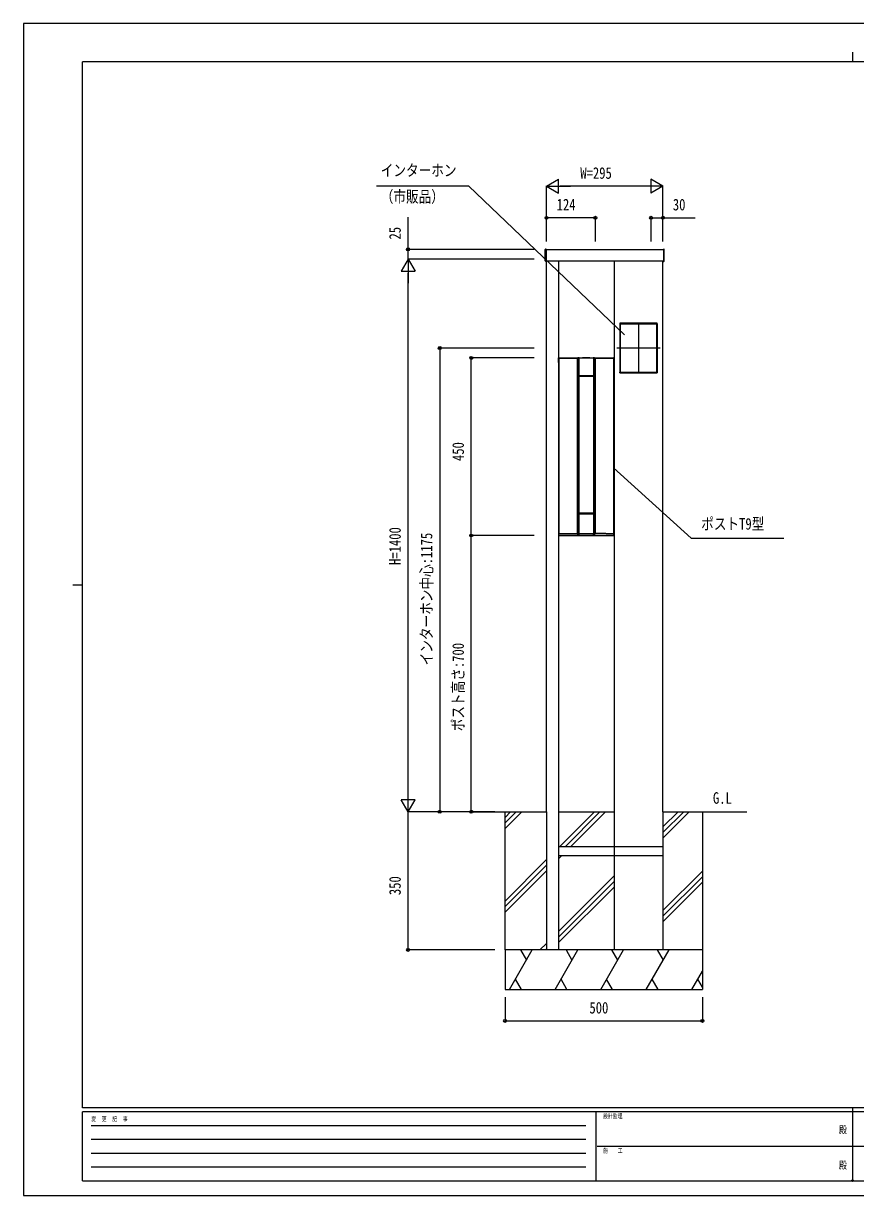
# Model space of a CAD drawing. Units: millimetres, scale not verified. Extents: x -2102 to 2103, y -1485 to 1485.
# Drawn here: x -2102 to 5, y -1485 to 1485 of the extents above; entities that cross this region are included whole.
import ezdxf
from ezdxf.enums import TextEntityAlignment as Align

# ---------------------------------------------------------------- set-up
doc = ezdxf.new("R2010")
doc.units = ezdxf.units.MM
doc.header["$LTSCALE"] = 8
doc.header["$PDMODE"] = 32
doc.header["$PDSIZE"] = 4
for name, color, linetype in [('0-1_USER1', 3, 'Continuous'), ('0-3_YKK_13', 4, 'Continuous'), ('0-4_YKK_A1', 4, 'Continuous'), ('0-5_YKK_D', 6, 'Continuous'), ('0-6_YKK_ZWAK', 7, 'Continuous')]:
    doc.layers.add(name, color=color, linetype=linetype)
doc.styles.add('ＭＳ ゴシック', font='')
doc.styles.get('ＭＳ ゴシック').set_extended_font_data('MS Gothic')

msp = doc.modelspace()

# ---------------------------------------------------------------- linework, layer by layer
at = {"layer": '0-3_YKK_13'}
for p, q in [((-780.39, 910.992), (-780.39, 911.937)), ((-780.39, 910.494), (-780.39, 910.992)), ((-780.39, 883.063), (-780.39, 910.494)), ((-778.39, 913), (-779.451, 912.935)), ((-778.39, 913), (-778.39, 912.053)), ((-778.39, 912.053), (-778.39, 910.556)), ((-778.39, 910.556), (-778.39, 882.799)), ((-481.39, 913), (-480.329, 912.935)), ((-481.39, 913), (-481.39, 912.053)), ((-481.39, 912.053), (-481.39, 910.556)), ((-481.39, 910.556), (-481.39, 882.799)), ((-479.39, 910.992), (-479.39, 911.937)), ((-479.39, 910.494), (-479.39, 910.992)), ((-479.39, 883.063), (-479.39, 910.494)), ((-778.39, 882), (-779.451, 882.065)), ((-778.39, 882.799), (-778.39, 882)), ((-481.39, 882.799), (-481.39, 882)), ((-481.39, 882), (-480.329, 882.065)), ((-746.96, 636.57), (-746.96, 188.43)), ((-746.619, 637.3), (-746.89, 637.3)), ((-746.89, 625.5), (-746.89, 637.3)), ((-746.89, 623.7), (-746.89, 202.7)), ((-746.485, 636.088), (-746.485, 191.907)), ((-746.09, 637.5), (-745.89, 637.5)), ((-745.96, 637.57), (-607.82, 637.57)), ((-745.89, 637.5), (-607.89, 637.5)), ((-698.39, 637.29), (-700.788, 636.941)), ((-699.788, 635.941), (-699.788, 193.058)), ((-694.89, 637.29), (-698.39, 637.29)), ((-697.39, 636.29), (-697.39, 189.488)), ((-695.39, 636.79), (-695.39, 593.176)), ((-695.323, 636.727), (-695.323, 593.494)), ((-694.89, 637.29), (-694.827, 637.227)), ((-658.89, 637.29), (-658.953, 637.227)), ((-655.39, 637.29), (-658.89, 637.29)), ((-658.457, 636.727), (-658.457, 593.494)), ((-658.39, 636.79), (-658.39, 593.176)), ((-656.39, 636.29), (-656.39, 189.488)), ((-655.39, 637.29), (-652.993, 636.941)), ((-653.993, 635.941), (-653.993, 193.205)), ((-607.69, 637.5), (-607.89, 637.5)), ((-607.295, 636.088), (-607.295, 192.053)), ((-607.161, 637.3), (-606.89, 637.3)), ((-606.89, 625.5), (-606.89, 637.3)), ((-606.89, 623.7), (-606.89, 202.7)), ((-606.82, 636.57), (-606.82, 188.43)), ((-696.566, 590.676), (-696.566, 244.324)), ((-696.566, 590.676), (-696.39, 590.5)), ((-696.39, 590.5), (-696.39, 244.5)), ((-695.547, 590), (-695.547, 245)), ((-695.39, 593.176), (-695.323, 593.495)), ((-695.323, 589.783), (-695.323, 245.217)), ((-694.89, 592.676), (-694.841, 592.995)), ((-694.89, 592.676), (-694.566, 592.676)), ((-694.566, 592.676), (-694.39, 592.5)), ((-694.547, 591), (-659.233, 591)), ((-659.39, 592.5), (-694.39, 592.5)), ((-659.214, 592.676), (-659.39, 592.5)), ((-658.89, 592.676), (-659.214, 592.676)), ((-658.89, 592.676), (-658.939, 592.995)), ((-658.39, 593.176), (-658.457, 593.495)), ((-658.457, 589.783), (-658.457, 245.217)), ((-658.233, 590), (-658.233, 245)), ((-657.214, 590.676), (-657.39, 590.5)), ((-657.39, 244.5), (-657.39, 590.5)), ((-657.214, 244.324), (-657.214, 590.676)), ((-696.566, 244.324), (-696.39, 244.5)), ((-695.39, 241.824), (-695.39, 189.895)), ((-695.323, 241.505), (-695.39, 241.824)), ((-695.323, 241.506), (-695.323, 192.276)), ((-694.89, 242.324), (-694.566, 242.324)), ((-694.841, 242.005), (-694.89, 242.324)), ((-694.566, 242.324), (-694.39, 242.5)), ((-659.233, 244), (-694.547, 244)), ((-694.39, 242.5), (-659.39, 242.5)), ((-659.214, 242.324), (-659.39, 242.5)), ((-658.89, 242.324), (-659.214, 242.324)), ((-658.939, 242.005), (-658.89, 242.324)), ((-658.457, 241.505), (-658.39, 241.824)), ((-658.457, 241.506), (-658.457, 192.276)), ((-658.39, 241.824), (-658.39, 189.895)), ((-657.214, 244.324), (-657.39, 244.5)), ((-746.89, 202.3), (-746.89, 187.7)), ((-746.619, 187.7), (-746.89, 187.7)), ((-746.485, 191.907), (-746.596, 188.799)), ((-746.09, 187.5), (-745.89, 187.5)), ((-745.96, 187.43), (-727.712, 187.43)), ((-607.89, 187.5), (-745.89, 187.5)), ((-725.336, 187.571), (-727.712, 187.43)), ((-716.069, 187.43), (-718.444, 187.571)), ((-716.069, 187.43), (-681.362, 187.43)), ((-699.788, 193.058), (-698.347, 188.914)), ((-698.363, 187.646), (-697.331, 187.643)), ((-698.347, 188.914), (-697.364, 188.679)), ((-697.39, 189.488), (-697.364, 188.679)), ((-672.418, 187.43), (-637.712, 187.43)), ((-658.39, 189.895), (-658.457, 191.779)), ((-655.417, 187.643), (-656.45, 187.643)), ((-656.416, 188.675), (-656.39, 189.488)), ((-656.416, 188.675), (-655.394, 188.919)), ((-655.394, 188.919), (-653.993, 193.205)), ((-635.336, 187.571), (-637.712, 187.43)), ((-626.069, 187.43), (-628.444, 187.571)), ((-626.069, 187.43), (-607.82, 187.43)), ((-607.69, 187.5), (-607.89, 187.5)), ((-607.187, 188.802), (-607.295, 192.054)), ((-607.161, 187.7), (-606.89, 187.7)), ((-606.89, 202.3), (-606.89, 187.7))]:
    msp.add_line(p, q, dxfattribs=at)
for points in [[(-745.59, 187.764), (-744.115, 187.773), (-742.639, 187.783), (-741.161, 187.792), (-739.681, 187.8), (-738.2, 187.809), (-736.717, 187.817), (-735.233, 187.824), (-733.748, 187.832), (-732.261, 187.839), (-730.773, 187.846), (-729.284, 187.852), (-727.794, 187.858), (-726.303, 187.864), (-724.811, 187.87), (-723.318, 187.875), (-721.824, 187.88), (-720.329, 187.884), (-718.834, 187.888), (-717.337, 187.892), (-715.84, 187.896), (-714.343, 187.899), (-712.845, 187.902), (-711.346, 187.905), (-709.847, 187.907), (-708.348, 187.909), (-706.848, 187.911), (-705.348, 187.912), (-703.848, 187.913), (-702.348, 187.914), (-700.848, 187.914), (-699.347, 187.914)], [(-700.788, 192.058), (-702.338, 192.058), (-703.887, 192.057), (-705.437, 192.056), (-706.987, 192.055), (-708.536, 192.053), (-710.085, 192.051), (-711.633, 192.048), (-713.181, 192.046), (-714.729, 192.043), (-716.275, 192.039), (-717.822, 192.036), (-719.367, 192.032), (-720.912, 192.027), (-722.456, 192.023), (-723.999, 192.018), (-725.542, 192.012), (-727.083, 192.007), (-728.623, 192.001), (-730.162, 191.995), (-731.7, 191.988), (-733.237, 191.981), (-734.772, 191.974), (-736.306, 191.966), (-737.839, 191.958), (-739.37, 191.95), (-740.899, 191.941), (-742.428, 191.932), (-743.954, 191.923), (-745.479, 191.914)], [(-695.323, 191.779), (-695.39, 189.895), (-696.391, 189.696), (-697.39, 189.488)], [(-697.331, 187.643), (-696.072, 187.634), (-694.809, 187.625), (-693.543, 187.616), (-692.274, 187.609), (-691.003, 187.602), (-689.728, 187.595), (-688.451, 187.59), (-687.172, 187.584), (-685.891, 187.58), (-684.608, 187.576), (-683.324, 187.572), (-682.039, 187.57), (-680.752, 187.568), (-679.465, 187.566), (-678.178, 187.565), (-676.89, 187.565), (-675.602, 187.565), (-674.315, 187.566), (-673.028, 187.568), (-671.742, 187.57), (-670.456, 187.572), (-669.172, 187.576), (-667.889, 187.58), (-666.608, 187.584), (-665.329, 187.59), (-664.052, 187.595), (-662.778, 187.602), (-661.506, 187.609), (-660.237, 187.616), (-658.971, 187.625), (-657.709, 187.634), (-656.45, 187.643)], [(-658.953, 191.776), (-660.175, 191.767), (-661.4, 191.759), (-662.628, 191.751), (-663.859, 191.744), (-665.093, 191.738), (-666.329, 191.732), (-667.566, 191.727), (-668.806, 191.723), (-670.047, 191.719), (-671.289, 191.716), (-672.533, 191.713), (-673.777, 191.712), (-675.022, 191.71), (-676.267, 191.71), (-677.513, 191.71), (-678.758, 191.71), (-680.003, 191.712), (-681.247, 191.713), (-682.491, 191.716), (-683.733, 191.719), (-684.974, 191.723), (-686.214, 191.727), (-687.452, 191.732), (-688.687, 191.738), (-689.921, 191.744), (-691.152, 191.751), (-692.38, 191.759), (-693.605, 191.767), (-694.827, 191.776)], [(-656.39, 189.488), (-657.389, 189.696), (-658.39, 189.895)], [(-654.393, 187.919), (-652.894, 187.919), (-651.395, 187.919), (-649.897, 187.918), (-648.398, 187.917), (-646.899, 187.916), (-645.401, 187.914), (-643.903, 187.912), (-642.405, 187.91), (-640.908, 187.907), (-639.411, 187.904), (-637.915, 187.901), (-636.42, 187.897), (-634.925, 187.893), (-633.431, 187.889), (-631.937, 187.885), (-630.445, 187.88), (-628.953, 187.875), (-627.462, 187.869), (-625.973, 187.863), (-624.484, 187.857), (-622.996, 187.851), (-621.51, 187.844), (-620.024, 187.837), (-618.541, 187.83), (-617.058, 187.822), (-615.577, 187.814), (-614.097, 187.805), (-612.618, 187.797), (-611.142, 187.788), (-609.666, 187.778), (-608.193, 187.769)], [(-608.302, 192.06), (-609.826, 192.07), (-611.353, 192.079), (-612.881, 192.088), (-614.41, 192.096), (-615.942, 192.105), (-617.474, 192.113), (-619.008, 192.12), (-620.544, 192.128), (-622.08, 192.134), (-623.618, 192.141), (-625.157, 192.147), (-626.697, 192.153), (-628.239, 192.159), (-629.781, 192.164), (-631.324, 192.169), (-632.868, 192.174), (-634.413, 192.178), (-635.958, 192.182), (-637.505, 192.186), (-639.052, 192.189), (-640.599, 192.192), (-642.147, 192.195), (-643.696, 192.197), (-645.244, 192.199), (-646.794, 192.201), (-648.343, 192.203), (-649.893, 192.204), (-651.443, 192.204), (-652.993, 192.205)]]:
    msp.add_lwpolyline(points, dxfattribs=at)
for centre, radius, start, end in [((-779.39, 911.937), 1, 93.5, 180), ((-480.39, 911.937), 1, 0, 86.5), ((-779.39, 883.063), 1, 180, 266.5), ((-480.39, 883.063), 1, 273.5, 0), ((-745.96, 636.57), 1, 90, 180), ((-746.09, 636.7), 0.8, 90, 131.40962), ((-745.485, 636.088), 1, 89.62807, 180), ((-700.788, 635.941), 1, 0, 89.992), ((-698.39, 636.29), 1, 0, 90), ((-694.89, 636.79), 0.5, 90, 180), ((-694.823, 636.727), 0.5, 90.40692, 180), ((-658.957, 636.727), 0.5, 0, 89.59308), ((-658.89, 636.79), 0.5, 0, 90), ((-655.39, 636.29), 1, 90, 180), ((-652.993, 635.941), 1, 90.008, 180), ((-608.295, 636.088), 1, 0, 90.37193), ((-607.82, 636.57), 1, 0, 90), ((-607.69, 636.7), 0.8, 48.59038, 90), ((-694.566, 590.676), 2, 90, 180), ((-694.39, 590.5), 2, 90, 180), ((-694.547, 590), 1, 90, 180), ((-694.89, 593.176), 0.5, 180, 270), ((-694.823, 593.495), 0.5, 180, 267.94447), ((-694.323, 589.783), 1, 90.3952, 180), ((-659.457, 589.783), 1, 0, 89.6048), ((-659.39, 590.5), 2, 0, 90), ((-659.233, 590), 1, 0, 90), ((-659.214, 590.676), 2, 0, 90), ((-658.957, 593.495), 0.5, 272.05553, 360), ((-658.89, 593.176), 0.5, 270, 0), ((-694.566, 244.324), 2, 180, 270), ((-694.39, 244.5), 2, 180, 270), ((-694.547, 245), 1, 180, 270), ((-694.89, 241.824), 0.5, 90, 180), ((-694.323, 245.217), 1, 180, 269.6048), ((-694.823, 241.505), 0.5, 92.05553, 180), ((-659.457, 245.217), 1, 270.3952, 0), ((-659.39, 244.5), 2, 270, 0), ((-659.233, 245), 1, 270, 0), ((-659.214, 244.324), 2, 270, 0), ((-658.957, 241.505), 0.5, 0, 87.94447), ((-658.89, 241.824), 0.5, 0, 90), ((-745.96, 188.43), 1, 180, 270), ((-746.09, 188.3), 0.8, 228.59038, 270), ((-745.597, 188.764), 1, 177.95183, 270.38106), ((-745.485, 192.914), 1, 180, 270.36679), ((-700.788, 193.058), 1, 270.00672, 0), ((-699.347, 188.914), 1, 269.99511, 0), ((-698.363, 188.646), 1, 270, 1.85259), ((-694.823, 192.276), 0.5, 180, 269.57692), ((-658.957, 192.276), 0.5, 270.42735, 0), ((-655.417, 188.643), 1, 178.14741, 270), ((-654.394, 188.919), 1, 180, 270.00457), ((-652.993, 193.205), 1, 180, 269.99328), ((-608.295, 193.06), 1, 269.633, 0), ((-608.186, 188.769), 1, 269.61919, 1.91087), ((-607.82, 188.43), 1, 270, 0), ((-607.69, 188.3), 0.8, 270, 311.40962)]:
    msp.add_arc(centre, radius, start, end, dxfattribs=at)
for centre, major_axis, ratio, start_param, end_param in [((-699.788, 645.671), (-250, 0), 0.034921, 1.38699994, 1.56679687), ((-676.89, 634.148), (90, 0), 0.034921, 1.37015365, 1.77143901), ((-653.993, 645.671), (250, 0), 0.034921, 4.71638843, 4.89618537), ((-676.89, 608.546), (90, 0), 0.176327, 4.51158321, 4.91319475), ((-676.89, 587.7), (-90, 0), 0.034921, 4.51737445, 4.90740351), ((-676.89, 226.454), (90, 0), 0.176327, 1.36999056, 1.77160209), ((-676.89, 247.3), (-90, 0), 0.034921, 1.3757818, 1.76581085), ((-721.89, 187.5), (4, 0), 0.034921, 0.5325041, 2.60908856), ((-676.89, 187.29), (6, 0), 0.034921, 0.72972766, 2.411865), ((-631.89, 187.5), (4, 0), 0.034921, 0.5325041, 2.60908856)]:
    msp.add_ellipse(centre, major_axis=major_axis, ratio=ratio, start_param=start_param, end_param=end_param, dxfattribs=at)
at = {"layer": '0-4_YKK_A1'}
for p, q in [((-777.39, -512.5), (-777.39, 882.5)), ((-747.39, 882.5), (-747.39, -512.5)), ((-606.39, 882.5), (-606.39, -512.5)), ((-482.39, -512.5), (-482.39, 882.5)), ((-591.64, 725.2), (-497.14, 725.2)), ((-591.59, 724), (-591.59, 601)), ((-544.39, 726.5), (-544.39, 598.5)), ((-497.19, 724), (-497.19, 601)), ((-489.19, 662.5), (-599.59, 662.5)), ((-591.64, 599.8), (-497.14, 599.8)), ((-964.14, -512.474), (-777.391, -512.5)), ((-882.39, -526.635), (-868.255, -512.5)), ((-882.39, -540.777), (-854.113, -512.5)), ((-882.39, -554.919), (-839.971, -512.5)), ((-777.391, -512.5), (-777.391, -862.5)), ((-747.39, -512.5), (-747.39, -862.5)), ((-747.39, -512.5), (-606.39, -512.5)), ((-744.623, -601), (-656.123, -512.5)), ((-730.481, -601), (-641.981, -512.5)), ((-716.339, -601), (-627.839, -512.5)), ((-606.39, -512.5), (-606.39, -862.5)), ((-482.39, -512.5), (-482.39, -862.5)), ((-482.39, -550.899), (-443.991, -512.5)), ((-482.39, -565.041), (-429.849, -512.5)), ((-482.39, -579.183), (-415.707, -512.5)), ((-482.39, -512.5), (-269.918, -512.5)), ((-482.39, -601), (-747.39, -601)), ((-882.39, -738.767), (-777.391, -633.768)), ((-882.39, -752.909), (-777.391, -647.91)), ((-482.39, -624), (-747.39, -624)), ((-747.39, -632.051), (-739.339, -624)), ((-882.39, -767.051), (-777.391, -662.052)), ((-747.39, -815.899), (-606.39, -674.899)), ((-482.39, -763.031), (-382.39, -663.031)), ((-482.39, -777.173), (-382.39, -677.173)), ((-747.39, -830.041), (-606.39, -689.041)), ((-747.39, -844.183), (-606.39, -703.183)), ((-482.39, -791.315), (-382.39, -691.315)), ((-793.991, -862.5), (-777.391, -845.9)), ((-779.849, -862.5), (-777.391, -860.042)), ((-382.39, -862.5), (-882.39, -862.5)), ((-882.39, -862.5), (-882.39, -962.5)), ((-871.041, -962.5), (-813.306, -862.5)), ((-843.306, -862.5), (-828.306, -888.481)), ((-755.571, -962.5), (-697.836, -862.5)), ((-727.836, -862.5), (-712.836, -888.481)), ((-640.101, -962.5), (-582.366, -862.5)), ((-612.366, -862.5), (-597.366, -888.481)), ((-524.631, -962.5), (-466.896, -862.5)), ((-496.896, -862.5), (-481.896, -888.481)), ((-382.39, -862.5), (-382.39, -962.5)), ((-409.161, -962.5), (-382.39, -916.132)), ((-841.041, -962.5), (-856.041, -936.519)), ((-725.571, -962.5), (-740.571, -936.519)), ((-610.101, -962.5), (-625.101, -936.519)), ((-494.631, -962.5), (-509.631, -936.519)), ((-382.39, -956.906), (-394.161, -936.519)), ((-882.39, -962.5), (-382.39, -962.5))]:
    msp.add_line(p, q, dxfattribs=at)
for points in [[(-778.39, 882.5), (-778.39, 912.5), (-481.39, 912.5), (-481.39, 882.5)], [(-591.89, 599.5), (-496.89, 599.5), (-496.89, 725.5), (-591.89, 725.5)]]:
    msp.add_lwpolyline(points, close=True, dxfattribs=at)
for points in [[(-591.893, 724), (-590.39, 724), (-590.39, 601), (-591.893, 601)], [(-591.64, 725.503), (-591.64, 724), (-497.14, 724), (-497.14, 725.503)], [(-496.887, 724), (-498.39, 724), (-498.39, 601), (-496.887, 601)], [(-591.64, 599.497), (-591.64, 601), (-497.14, 601), (-497.14, 599.497)], [(-382.39, -512.5), (-382.39, -862.5), (-882.39, -862.5), (-882.39, -512.5)]]:
    msp.add_lwpolyline(points, dxfattribs=at)
at = {"layer": '0-5_YKK_D'}
for p, q in [((-777.39, 1072.526), (-747.079, 1090.026)), ((-777.39, 1072.5), (-747.079, 1090)), ((-777.39, 932.526), (-777.39, 1073.526)), ((-777.39, 932.5), (-777.39, 1073.5)), ((-777.39, 1072.526), (-747.079, 1055.026)), ((-777.39, 1072.526), (-716.768, 1072.526)), ((-777.39, 1072.5), (-747.079, 1055)), ((-777.39, 1072.5), (-716.768, 1072.5)), ((-747.079, 1055.026), (-747.079, 1090.026)), ((-747.079, 1055), (-747.079, 1090)), ((-517.39, 1072.526), (-742.39, 1072.526)), ((-517.39, 1072.5), (-742.39, 1072.5)), ((-482.39, 1072.526), (-543.012, 1072.526)), ((-482.39, 1072.5), (-543.012, 1072.5)), ((-482.39, 1072.526), (-512.701, 1090.026)), ((-512.701, 1090.026), (-512.701, 1055.026)), ((-482.39, 1072.5), (-512.701, 1090)), ((-512.701, 1090), (-512.701, 1055)), ((-482.39, 1072.526), (-512.701, 1055.026)), ((-482.39, 1072.5), (-512.701, 1055)), ((-482.39, 932.526), (-482.39, 1073.526)), ((-482.39, 932.5), (-482.39, 1073.5)), ((-777.39, 932.526), (-777.39, 993.526)), ((-777.39, 932.5), (-777.39, 993.5)), ((-653.39, 992.526), (-777.39, 992.526)), ((-653.39, 992.5), (-777.39, 992.5)), ((-653.39, 932.526), (-653.39, 993.526)), ((-653.39, 932.5), (-653.39, 993.5)), ((-512.39, 932.526), (-512.39, 993.526)), ((-512.39, 932.5), (-512.39, 993.5)), ((-482.39, 932.526), (-482.39, 993.526)), ((-482.39, 932.5), (-482.39, 993.5)), ((-808.39, 912.526), (-1128.89, 912.526)), ((-808.39, 912.5), (-1128.89, 912.5)), ((-1127.89, 887.526), (-1145.39, 857.216)), ((-1127.89, 887.5), (-1145.39, 857.189)), ((-808.39, 887.526), (-1128.89, 887.526)), ((-808.39, 887.526), (-1128.89, 887.526)), ((-808.39, 887.5), (-1128.89, 887.5)), ((-808.39, 887.5), (-1128.89, 887.5)), ((-1127.89, 887.526), (-1110.39, 857.216)), ((-1127.89, 887.526), (-1127.89, 826.905)), ((-1127.89, 887.5), (-1110.39, 857.189)), ((-1127.89, 887.5), (-1127.89, 826.878)), ((-1145.39, 857.216), (-1110.39, 857.216)), ((-1145.39, 857.189), (-1110.39, 857.189)), ((-1127.89, -477.474), (-1127.89, 852.526)), ((-1127.89, -477.5), (-1127.89, 852.5)), ((-808.39, 662.526), (-1048.89, 662.526)), ((-808.39, 662.5), (-1048.89, 662.5)), ((-1047.89, 662.526), (-1047.89, -512.474)), ((-1047.89, 662.5), (-1047.89, -512.5)), ((-808.39, 637.526), (-968.89, 637.526)), ((-808.39, 637.499), (-968.89, 637.499)), ((-967.89, 187.526), (-967.89, 637.526)), ((-967.89, 187.499), (-967.89, 637.499)), ((-808.39, 187.526), (-968.89, 187.526)), ((-808.39, 187.526), (-968.89, 187.526)), ((-808.39, 187.499), (-968.89, 187.499)), ((-808.39, 187.499), (-968.89, 187.499)), ((-967.89, -512.474), (-967.89, 187.526)), ((-967.89, -512.5), (-967.89, 187.499)), ((-1127.89, -512.474), (-1127.89, -451.852)), ((-1127.89, -512.5), (-1127.89, -451.878)), ((-1127.89, -512.474), (-1145.39, -482.163)), ((-1110.39, -482.163), (-1145.39, -482.163)), ((-1127.89, -512.5), (-1145.39, -482.189)), ((-1110.39, -482.189), (-1145.39, -482.189)), ((-1127.89, -512.474), (-1110.39, -482.163)), ((-1127.89, -512.5), (-1110.39, -482.189)), ((-907.89, -512.474), (-1128.89, -512.474)), ((-907.89, -512.474), (-1128.89, -512.474)), ((-907.89, -512.5), (-1128.89, -512.5)), ((-907.89, -512.5), (-1128.89, -512.5)), ((-1127.89, -862.474), (-1127.89, -512.474)), ((-1127.89, -862.5), (-1127.89, -512.5)), ((-907.89, -512.474), (-1048.89, -512.474)), ((-907.89, -512.5), (-1048.89, -512.5)), ((-907.89, -512.474), (-968.89, -512.474)), ((-907.89, -512.5), (-968.89, -512.5)), ((-907.89, -862.474), (-1128.89, -862.474)), ((-907.89, -862.5), (-1128.89, -862.5)), ((-882.39, -982.5), (-882.39, -1043.5)), ((-382.39, -982.5), (-382.39, -1043.5)), ((-882.39, -1042.5), (-382.39, -1042.5))]:
    msp.add_line(p, q, dxfattribs=at)
for points in [[(-580.044, 695.571), (-974.097, 1072.5), (-1207.813, 1072.5)], [(-1127.89, 887.526), (-1127.89, 912.526), (-1127.89, 994.46)], [(-1127.89, 887.5), (-1127.89, 912.5), (-1127.89, 994.433)], [(-512.39, 992.526), (-482.39, 992.526), (-400.457, 992.526)], [(-512.39, 992.5), (-482.39, 992.5), (-400.457, 992.5)], [(-607.295, 358.806), (-411.259, 181.059), (-385.32, 181.059), (-176.553, 181.059)]]:
    msp.add_lwpolyline(points, dxfattribs=at)
for centre in [(-777.39, 992.526), (-777.39, 992.5), (-653.39, 992.526), (-653.39, 992.5), (-512.39, 992.526), (-512.39, 992.5), (-482.39, 992.526), (-482.39, 992.5), (-1127.89, 912.526), (-1127.89, 912.5), (-1047.89, 662.526), (-1047.89, 662.5), (-967.89, 637.526), (-967.89, 637.499), (-967.89, 187.526), (-967.89, 187.526), (-967.89, 187.499), (-967.89, 187.499), (-1047.89, -512.474), (-1047.89, -512.5), (-967.89, -512.474), (-967.89, -512.5), (-1127.89, -862.474), (-1127.89, -862.5), (-882.39, -1042.5), (-382.39, -1042.5)]:
    msp.add_circle(centre, 3.75, dxfattribs=at)
at = {"layer": '0-6_YKK_ZWAK'}
for p, q in [((-2.39, 1412.5), (-2.39, 1387.5)), ((1947.61, 1387.5), (-1952.39, 1387.5)), ((-1952.39, -1262.5), (-1952.39, 1387.5)), ((-1977.39, 62.5), (-1952.39, 62.5)), ((1947.61, -1262.5), (-1952.39, -1262.5)), ((-652.39, -1272.5), (-1952.39, -1272.5)), ((-1952.39, -1447.5), (-1952.39, -1272.5)), ((-652.39, -1272.5), (-652.39, -1447.5)), ((-2.39, -1272.5), (-652.39, -1272.5)), ((-2.39, -1262.5), (-2.39, -1447.5)), ((647.61, -1272.5), (-2.39, -1272.5)), ((-1931.14, -1307.5), (-677.39, -1307.5)), ((-1931.14, -1342.5), (-677.39, -1342.5)), ((-648.64, -1360), (-2.39, -1360)), ((-2.39, -1360), (647.61, -1360)), ((-1931.14, -1377.5), (-677.39, -1377.5)), ((-1931.14, -1412.5), (-677.39, -1412.5)), ((-1952.39, -1447.5), (-652.39, -1447.5)), ((-652.39, -1447.5), (-2.39, -1447.5)), ((-2.39, -1447.5), (647.61, -1447.5))]:
    msp.add_line(p, q, dxfattribs=at)
msp.add_lwpolyline([(-2102.4, -1485), (2102.6, -1485), (2102.6, 1485), (-2102.4, 1485)], close=True, dxfattribs=at)
msp.add_point((-2.39, -1447.5), dxfattribs=at)

# ---------------------------------------------------------------- texts
at = {"layer": '0-1_USER1', "style": 'ＭＳ ゴシック', "width": 0.8}
msp.add_text('G.L', height=29.33, dxfattribs=at).set_placement((-355.852, -501), align=Align.BOTTOM_LEFT)
at = {"layer": '0-5_YKK_D', "style": 'ＭＳ ゴシック', "width": 0.8}
for s, p in [('インターホン', (-1197.285, 1089.326)), ('W=295', (-691.757, 1082.526)), ('W=295', (-691.757, 1082.5)), ('（市販品）', (-1197.285, 1022.659)), ('124', (-751.657, 1002.526)), ('124', (-751.657, 1002.5)), ('30', (-457.39, 1002.526)), ('30', (-457.39, 1002.5)), ('ポストT9型', (-385.533, 193.559)), ('500', (-668.657, -1032.5))]:
    msp.add_text(s, height=29.33, dxfattribs=at).set_placement(p, align=Align.BOTTOM_LEFT)
for s, p in [('25', (-1137.89, 937.526)), ('25', (-1137.89, 937.5)), ('450', (-977.89, 376.259)), ('450', (-977.89, 376.233)), ('H=1400', (-1137.89, 112.86)), ('H=1400', (-1137.89, 112.833)), ('インターホン中心:1175', (-1057.89, -141.507)), ('インターホン中心:1175', (-1057.89, -141.533)), ('ポスト高さ:700', (-977.89, -308.607)), ('ポスト高さ:700', (-977.89, -308.634)), ('350', (-1137.89, -723.74)), ('350', (-1137.89, -723.767))]:
    msp.add_text(s, height=29.33, rotation=90, dxfattribs=at).set_placement(p, align=Align.BOTTOM_LEFT)
at = {"layer": '0-6_YKK_ZWAK', "style": 'ＭＳ ゴシック', "width": 0.8}
for s, height, p in [('設計監理', 11, (-634.057, -1292.5)), ('変  更  記  事', 11, (-1930.555, -1300)), ('殿', 18.33, (-36.733, -1332.917)), ('施\u3000\u3000工', 11, (-634.057, -1380)), ('殿', 18.33, (-36.733, -1422.917))]:
    msp.add_text(s, height=height, dxfattribs=at).set_placement(p, align=Align.BOTTOM_LEFT)

doc.saveas('drawing.dxf')
